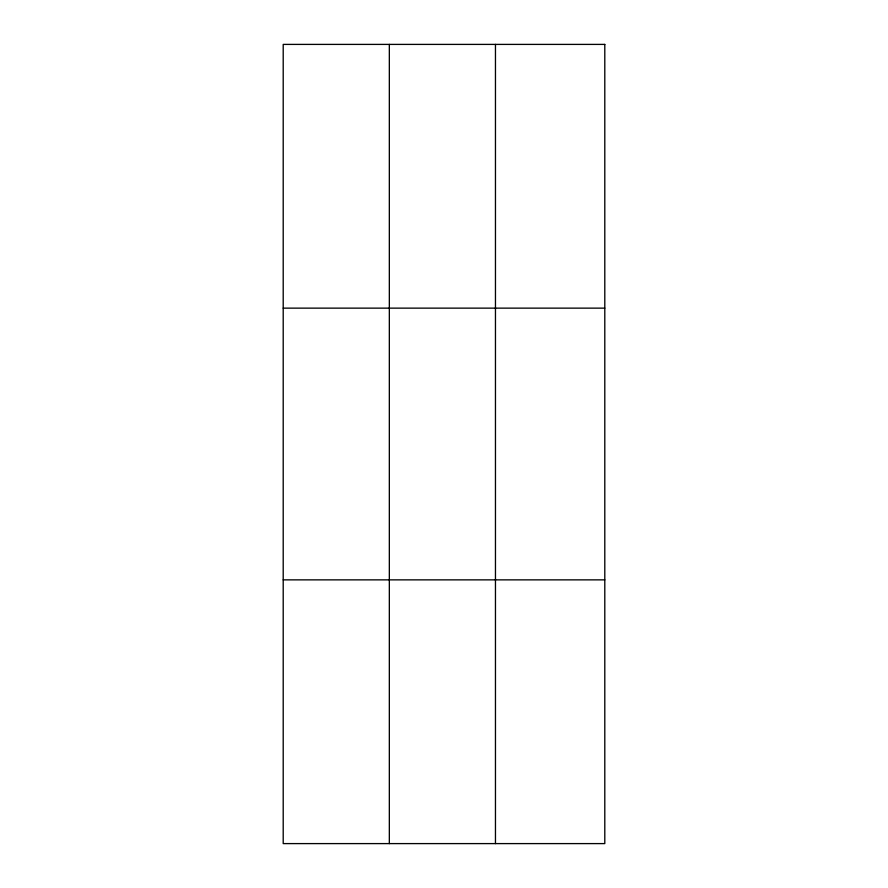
<?xml version="1.0" encoding="UTF-8"?>
<svg xmlns="http://www.w3.org/2000/svg" width="888" height="888" viewBox="0 0 888 888"><rect width="100%" height="100%" fill="white"/><g stroke="black" fill="none" stroke-linecap="round" stroke-linejoin="round"><path stroke-width="1.33" d="M389.333 843.6L389.333 44.4M495.46 843.6L495.46 44.4M283.205 308.136L604.795 308.136M283.205 579.864L604.795 579.864M604.795 44.4L604.795 843.6L283.205 843.6L283.205 44.4L604.795 44.4"/></g></svg>
